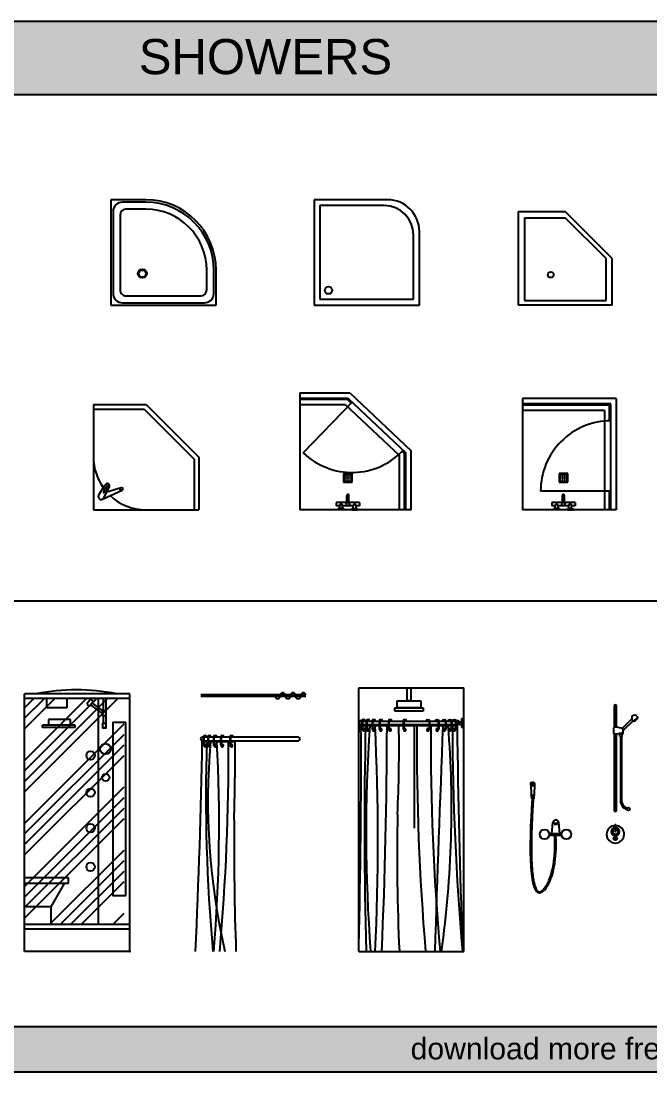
# Model space of a CAD drawing. Header units: millimetres. Extents: x 762 to 17577, y 6915 to 15891.
# Drawn here: x 7420 to 12795, y 6915 to 15891 of the extents above; entities that cross this region are included whole.
import ezdxf

# ---------------------------------------------------------------- set-up
doc = ezdxf.new("R2010")
doc.units = ezdxf.units.MM
doc.layers.add('www.cad-blocks.net', color=7, linetype='Continuous')
doc.styles.get("Standard").update_dxf_attribs({"font": 'arial.ttf'})

# ---------------------------------------------------------------- blocks, each defined once
blk = doc.blocks.new('A$C695D1327')
at = {"linetype": 'ByBlock'}
for p, q in [((0.0046, 0.9303, 0.01), (0.0078, 0.8311, 0.01)), ((0.0366, 0.9303, 0.01), (0.033, 0.8311, 0.01)), ((0.033, 0.8311, 0.01), (0.0078, 0.8311, 0.01)), ((0.0088, 0.8311, 0.01), (0.0096, 0.8048, 0.01)), ((0.0108, 0.8311, 0.01), (0.0116, 0.8049, 0.01)), ((0.0138, 0.8311, 0.01), (0.0146, 0.805, 0.01)), ((0.0178, 0.8311, 0.01), (0.0186, 0.8051, 0.01)), ((0.023, 0.8311, 0.01), (0.0221, 0.8052, 0.01)), ((0.027, 0.8311, 0.01), (0.0261, 0.805, 0.01)), ((0.03, 0.8311, 0.01), (0.0291, 0.8049, 0.01)), ((0.032, 0.8311, 0.01), (0.0311, 0.8048, 0.01)), ((0.0311, 0.8048, 0.01), (0.0096, 0.8048, 0.01)), ((0.185, 0.5042, 0.01), (0.1941, 0.6005, 0.01)), ((0.2445, 0.5937, 0.01), (0.1934, 0.5937, 0.01)), ((0.2058, 0.5937, 0.01), (0.2058, 0.5868, 0.01)), ((0.2058, 0.5868, 0.01), (0.2333, 0.5868, 0.01)), ((0.2333, 0.5868, 0.01), (0.2333, 0.5937, 0.01)), ((0.2529, 0.5042, 0.01), (0.2438, 0.6005, 0.01)), ((0.2693, 0.4898, 0.01), (0.1612, 0.4898, 0.01)), ((0.2681, 0.5048, 0.01), (0.1625, 0.5048, 0.01))]:
    blk.add_line(p, q, dxfattribs=at)
for centre, radius in [((0.0206, 0.9303, 0.01), 0.016), ((0.0206, 0.9303, 0.01), 0.014), ((0.0102, 0.9356, 0.01), 0.00081), ((0.0102, 0.9306, 0.01), 0.00081), ((0.0102, 0.9256, 0.01), 0.00081), ((0.0152, 0.9406, 0.01), 0.00081), ((0.0152, 0.9356, 0.01), 0.00081), ((0.0152, 0.9306, 0.01), 0.00081), ((0.0152, 0.9256, 0.01), 0.00081), ((0.0152, 0.9206, 0.01), 0.00081), ((0.0202, 0.9406, 0.01), 0.00081), ((0.0202, 0.9356, 0.01), 0.00081), ((0.0202, 0.9306, 0.01), 0.00081), ((0.0202, 0.9256, 0.01), 0.00081), ((0.0202, 0.9206, 0.01), 0.00081), ((0.0252, 0.9406, 0.01), 0.00081), ((0.0252, 0.9356, 0.01), 0.00081), ((0.0252, 0.9306, 0.01), 0.00081), ((0.0252, 0.9256, 0.01), 0.00081), ((0.0252, 0.9206, 0.01), 0.00081), ((0.0302, 0.9356, 0.01), 0.00081), ((0.0302, 0.9306, 0.01), 0.00081), ((0.0302, 0.9256, 0.01), 0.00081), ((0.1218, 0.5007, 0.01), 0.0409), ((0.3087, 0.5007, 0.01), 0.0409)]:
    blk.add_circle(centre, radius, dxfattribs=at)
blk.add_arc((0.219, 0.5981, 0.01), 0.025, 5.35957, 174.64043, dxfattribs=at)
for points, knots in [([(0.016, 0.8048, 0.01), (-0.0123, 0.3848, 0.01), (-0.0154, -0.2756, 0.01), (0.234, 0.1886, 0.01), (0.2187, 0.4898, 0.01)], [0.812547, 0.812547, 0.812547, 0.812547, 467.586826, 678.677202, 678.677202, 678.677202, 678.677202]), ([(0.0259, 0.8042, 0.01), (0.0239, 0.7734, 0.01), (0.0219, 0.7425, 0.01), (0.0167, 0.6498, 0.01), (0.0139, 0.5882, 0.01), (0.0104, 0.473, 0.01), (0.0096, 0.4192, 0.01), (0.0102, 0.3178, 0.01), (0.0117, 0.2702, 0.01), (0.0161, 0.2005, 0.01), (0.0183, 0.1754, 0.01), (0.0235, 0.1338, 0.01), (0.0262, 0.1164, 0.01), (0.0317, 0.0885, 0.01), (0.0344, 0.0773, 0.01), (0.0397, 0.059, 0.01), (0.0423, 0.0516, 0.01), (0.0473, 0.0395, 0.01), (0.0497, 0.0347, 0.01), (0.0545, 0.0263, 0.01), (0.057, 0.0227, 0.01), (0.0611, 0.0179, 0.01), (0.0628, 0.0163, 0.01), (0.066, 0.0137, 0.01), (0.0676, 0.0126, 0.01), (0.0707, 0.011, 0.01), (0.0723, 0.0105, 0.01), (0.0754, 0.0098, 0.01), (0.077, 0.0096, 0.01), (0.0804, 0.0097, 0.01), (0.0823, 0.01, 0.01), (0.0863, 0.011, 0.01), (0.0884, 0.0118, 0.01), (0.0931, 0.014, 0.01), (0.0956, 0.0155, 0.01), (0.1008, 0.019, 0.01), (0.1036, 0.0212, 0.01), (0.1119, 0.0285, 0.01), (0.1178, 0.0347, 0.01), (0.1298, 0.05, 0.01), (0.136, 0.059, 0.01), (0.1481, 0.0801, 0.01), (0.1542, 0.0921, 0.01), (0.171, 0.1314, 0.01), (0.1813, 0.1628, 0.01), (0.198, 0.2376, 0.01), (0.2044, 0.281, 0.01), (0.2111, 0.3778, 0.01), (0.2117, 0.4305, 0.01), (0.2087, 0.4893, 0.01)], [0.812547, 0.812547, 0.812547, 0.812547, 35.012242, 35.012242, 103.411631, 103.411631, 167.103903, 167.103903, 230.796175, 230.796175, 270.615642, 270.615642, 303.445673, 303.445673, 329.31316, 329.31316, 350.485228, 350.485228, 368.167447, 368.167447, 385.849665, 385.849665, 397.651282, 397.651282, 409.452898, 409.452898, 421.254515, 421.254515, 433.056131, 433.056131, 444.857748, 444.857748, 456.659365, 456.659365, 468.460981, 468.460981, 480.262598, 480.262598, 503.300686, 503.300686, 526.338774, 526.338774, 549.376863, 549.376863, 593.304687, 593.304687, 637.232511, 637.232511, 678.677202, 678.677202, 678.677202, 678.677202])]:
    blk.add_open_spline(points, degree=3, knots=knots, dxfattribs=at)
blk = doc.blocks.new('A$C48EC412D')
at = {"linetype": 'ByBlock'}
for p, q in [((0.9, 0.9), (0.6, 0.9)), ((0.9, 0), (0.9, 0.9)), ((0.77, 0.82), (0.6, 0.82)), ((0.82, 0.13), (0.82, 0.77)), ((0, 0.3), (0, 0)), ((0.08, 0.3), (0.08, 0.13)), ((0.13, 0.08), (0.77, 0.08)), ((0, 0), (0.9, 0))]:
    blk.add_line(p, q, dxfattribs=at)
for p, q in [((0.8, 0.88), (0.6, 0.88)), ((0.88, 0.1), (0.88, 0.8)), ((0.02, 0.3), (0.02, 0.1)), ((0.1, 0.02), (0.8, 0.02))]:
    blk.add_line(p, q)
for radius in [0.0375, 0.03]:
    blk.add_circle((0.6297, 0.2698), radius, dxfattribs=at)
for centre, radius, start, end in [((0.6, 0.3), 0.6, 90, 180), ((0.6, 0.3), 0.52, 90, 180), ((0.77, 0.77), 0.05, 0, 90), ((0.13, 0.13), 0.05, 180, 270), ((0.77, 0.13), 0.05, 270, 0)]:
    blk.add_arc(centre, radius, start, end, dxfattribs=at)
for centre, radius, start, end in [((0.6, 0.3), 0.58, 90, 180), ((0.8, 0.8), 0.08, 0, 90), ((0.1, 0.1), 0.08, 180, 270), ((0.8, 0.1), 0.08, 270, 0)]:
    blk.add_arc(centre, radius, start, end)
blk = doc.blocks.new('A$C6AC06645')
for p, q in [((0.9, 0.9), (0.27, 0.9)), ((0.9, 0), (0.9, 0.9)), ((0.85, 0.85), (0.3, 0.85)), ((0.85, 0.05), (0.85, 0.85)), ((0, 0.63), (0, 0)), ((0.05, 0.6), (0.05, 0.05)), ((0.05, 0.05), (0.85, 0.05)), ((0, 0), (0.9, 0))]:
    blk.add_line(p, q)
blk.add_circle((0.7728, 0.1237), 0.0314)
for centre, radius in [((0.27, 0.63), 0.27), ((0.3, 0.6), 0.25)]:
    blk.add_arc(centre, radius, 90, 180)
blk = doc.blocks.new('A$C115A5D52')
for p, q in [((0, 0.8), (0, 0.4)), ((0, 0.8), (0.8, 0.8)), ((0.05, 0.76), (0.05, 0.4)), ((0.75, 0.76), (0.05, 0.76)), ((0.75, 0.055), (0.75, 0.76)), ((0.8, 0.8), (0.8, 0)), ((0, 0.4), (0.4, 0)), ((0.05, 0.4), (0.4, 0.055)), ((0.75, 0.055), (0.4, 0.055)), ((0.8, 0), (0.4, 0))]:
    blk.add_line(p, q)
blk.add_circle((0.525, 0.54), 0.025)
blk = doc.blocks.new('A$C57E16F12')
for p, q in [((0, 1), (0, 0.495)), ((0, 1), (0.95, 1)), ((0.045, 1), (0.045, 0.5136)), ((0.055, 1), (0.055, 0.5179)), ((0.1, 1), (0.1, 0.5364)), ((0.4582, 1), (0.4582, 0.988)), ((0.5062, 1), (0.4582, 1)), ((0.5062, 0.988), (0.4582, 0.988)), ((0.4702, 0.988), (0.4702, 0.964)), ((0.4942, 0.988), (0.4942, 0.964)), ((0.5062, 1), (0.5062, 0.988)), ((0.5742, 1), (0.5742, 0.988)), ((0.5742, 1), (0.6222, 1)), ((0.5742, 0.988), (0.6222, 0.988)), ((0.5862, 0.988), (0.5862, 0.964)), ((0.6102, 0.988), (0.6102, 0.964)), ((0.6222, 1), (0.6222, 0.988)), ((0.95, 0), (0.95, 1)), ((0.4402, 0.936), (0.4402, 0.964)), ((0.4402, 0.964), (0.4702, 0.964)), ((0.4402, 0.936), (0.5322, 0.936)), ((0.4942, 0.964), (0.5862, 0.964)), ((0.5322, 0.9385), (0.5322, 0.8764)), ((0.5382, 0.9201), (0.5382, 0.8961)), ((0.5422, 0.9201), (0.5382, 0.9201)), ((0.5386, 0.9201), (0.5386, 0.9361)), ((0.5418, 0.9201), (0.5418, 0.9361)), ((0.5422, 0.9201), (0.5422, 0.8961)), ((0.5482, 0.9385), (0.5482, 0.8764)), ((0.5482, 0.936), (0.6402, 0.936)), ((0.6102, 0.964), (0.6402, 0.964)), ((0.6402, 0.936), (0.6402, 0.964)), ((0.5422, 0.8961), (0.5382, 0.8961)), ((0.5027, 0.7643), (0.5027, 0.6893)), ((0.5777, 0.7643), (0.5027, 0.7643)), ((0.5117, 0.7553), (0.5117, 0.7478)), ((0.5192, 0.7553), (0.5117, 0.7553)), ((0.5117, 0.7478), (0.5192, 0.7478)), ((0.5117, 0.7388), (0.5117, 0.7313)), ((0.5192, 0.7388), (0.5117, 0.7388)), ((0.5117, 0.7313), (0.5192, 0.7313)), ((0.5117, 0.7148), (0.5117, 0.7223)), ((0.5117, 0.7223), (0.5192, 0.7223)), ((0.5192, 0.7478), (0.5192, 0.7553)), ((0.5192, 0.7313), (0.5192, 0.7388)), ((0.5192, 0.7223), (0.5192, 0.7148)), ((0.5282, 0.7553), (0.5282, 0.7478)), ((0.5357, 0.7553), (0.5282, 0.7553)), ((0.5282, 0.7478), (0.5357, 0.7478)), ((0.5282, 0.7388), (0.5282, 0.7313)), ((0.5357, 0.7388), (0.5282, 0.7388)), ((0.5282, 0.7313), (0.5357, 0.7313)), ((0.5282, 0.7148), (0.5282, 0.7223)), ((0.5282, 0.7223), (0.5357, 0.7223)), ((0.5357, 0.7478), (0.5357, 0.7553)), ((0.5357, 0.7313), (0.5357, 0.7388)), ((0.5357, 0.7223), (0.5357, 0.7148)), ((0.5447, 0.7553), (0.5447, 0.7478)), ((0.5522, 0.7553), (0.5447, 0.7553)), ((0.5447, 0.7478), (0.5522, 0.7478)), ((0.5447, 0.7388), (0.5447, 0.7313)), ((0.5522, 0.7388), (0.5447, 0.7388)), ((0.5447, 0.7313), (0.5522, 0.7313)), ((0.5447, 0.7148), (0.5447, 0.7223)), ((0.5447, 0.7223), (0.5522, 0.7223)), ((0.5522, 0.7478), (0.5522, 0.7553)), ((0.5522, 0.7313), (0.5522, 0.7388)), ((0.5522, 0.7223), (0.5522, 0.7148)), ((0.5612, 0.7553), (0.5612, 0.7478)), ((0.5687, 0.7553), (0.5612, 0.7553)), ((0.5612, 0.7478), (0.5687, 0.7478)), ((0.5612, 0.7388), (0.5612, 0.7313)), ((0.5687, 0.7388), (0.5612, 0.7388)), ((0.5612, 0.7313), (0.5687, 0.7313)), ((0.5612, 0.7148), (0.5612, 0.7223)), ((0.5612, 0.7223), (0.5687, 0.7223)), ((0.5687, 0.7478), (0.5687, 0.7553)), ((0.5687, 0.7313), (0.5687, 0.7388)), ((0.5687, 0.7223), (0.5687, 0.7148)), ((0.5777, 0.6893), (0.5777, 0.7643)), ((0.5027, 0.6893), (0.5777, 0.6893)), ((0.5192, 0.7148), (0.5117, 0.7148)), ((0.5117, 0.6983), (0.5117, 0.7058)), ((0.5117, 0.7058), (0.5192, 0.7058)), ((0.5192, 0.6983), (0.5117, 0.6983)), ((0.5192, 0.7058), (0.5192, 0.6983)), ((0.5357, 0.7148), (0.5282, 0.7148)), ((0.5282, 0.6983), (0.5282, 0.7058)), ((0.5282, 0.7058), (0.5357, 0.7058)), ((0.5357, 0.6983), (0.5282, 0.6983)), ((0.5357, 0.7058), (0.5357, 0.6983)), ((0.5522, 0.7148), (0.5447, 0.7148)), ((0.5447, 0.6983), (0.5447, 0.7058)), ((0.5447, 0.7058), (0.5522, 0.7058)), ((0.5522, 0.6983), (0.5447, 0.6983)), ((0.5522, 0.7058), (0.5522, 0.6983)), ((0.5687, 0.7148), (0.5612, 0.7148)), ((0.5612, 0.6983), (0.5612, 0.7058)), ((0.5612, 0.7058), (0.5687, 0.7058)), ((0.5687, 0.6983), (0.5612, 0.6983)), ((0.5687, 0.7058), (0.5687, 0.6983)), ((0.5225, 0), (0, 0.495)), ((0.5411, 0.045), (0.045, 0.5136)), ((0.0757, 0.4984), (0.055, 0.5179)), ((0.5639, 0.1), (0.1, 0.5364)), ((0.9228, 0.5118), (0.504, 0.0811)), ((0.95, 0.1), (0.5639, 0.1)), ((0.5452, 0.055), (0.5109, 0.0883)), ((0.95, 0.045), (0.5411, 0.045)), ((0.95, 0.055), (0.5452, 0.055)), ((0.95, 0), (0.5225, 0))]:
    blk.add_line(p, q)
blk.add_arc((0.5059, 0.0808), 0.5996, 45.9587, 136.80818)
for centre, major_axis, start_param, end_param in [((0.4822, 0.964), (-0.00849, 0.00849), 0.785398, 3.926991), ((0.5402, 0.95), (0.0099, 0.0099), 5.497787, 11.780972), ((0.5982, 0.964), (-0.00849, 0.00849), 0.785398, 3.926991), ((0.5402, 0.8764), (0.00566, 0.00566), 2.356194, 5.497787)]:
    blk.add_ellipse(centre, major_axis=major_axis, ratio=1, start_param=start_param, end_param=end_param)
blk = doc.blocks.new('A$C5FDC330C')
for p, q in [((0, 0), (0, 0.95)), ((0, 0.95), (0.8, 0.95)), ((0.045, 0.95), (0.045, 0.045)), ((0.055, 0.95), (0.055, 0.7896)), ((0.1, 0.1), (0.1, 0.95)), ((0.35, 0.886), (0.35, 0.914)), ((0.35, 0.914), (0.38, 0.914)), ((0.368, 0.95), (0.368, 0.938)), ((0.416, 0.95), (0.368, 0.95)), ((0.416, 0.938), (0.368, 0.938)), ((0.38, 0.938), (0.38, 0.914)), ((0.404, 0.938), (0.404, 0.914)), ((0.404, 0.914), (0.496, 0.914)), ((0.416, 0.95), (0.416, 0.938)), ((0.484, 0.95), (0.484, 0.938)), ((0.484, 0.95), (0.532, 0.95)), ((0.484, 0.938), (0.532, 0.938)), ((0.496, 0.938), (0.496, 0.914)), ((0.52, 0.938), (0.52, 0.914)), ((0.52, 0.914), (0.55, 0.914)), ((0.532, 0.95), (0.532, 0.938)), ((0.55, 0.886), (0.55, 0.914)), ((0.8, 0), (0.8, 0.95)), ((0.35, 0.886), (0.442, 0.886)), ((0.442, 0.8885), (0.442, 0.8264)), ((0.448, 0.8701), (0.448, 0.8461)), ((0.452, 0.8701), (0.448, 0.8701)), ((0.452, 0.8461), (0.448, 0.8461)), ((0.4484, 0.8701), (0.4484, 0.8861)), ((0.4516, 0.8701), (0.4516, 0.8861)), ((0.452, 0.8701), (0.452, 0.8461)), ((0.458, 0.8885), (0.458, 0.8264)), ((0.458, 0.886), (0.55, 0.886)), ((0.045, 0.7896), (0.645, 0.7896)), ((0.4125, 0.7143), (0.4125, 0.6393)), ((0.4875, 0.7143), (0.4125, 0.7143)), ((0.4125, 0.6393), (0.4875, 0.6393)), ((0.4215, 0.7053), (0.4215, 0.6978)), ((0.429, 0.7053), (0.4215, 0.7053)), ((0.4215, 0.6978), (0.429, 0.6978)), ((0.4215, 0.6888), (0.4215, 0.6813)), ((0.429, 0.6888), (0.4215, 0.6888)), ((0.4215, 0.6813), (0.429, 0.6813)), ((0.4215, 0.6648), (0.4215, 0.6723)), ((0.4215, 0.6723), (0.429, 0.6723)), ((0.429, 0.6648), (0.4215, 0.6648)), ((0.4215, 0.6483), (0.4215, 0.6558)), ((0.4215, 0.6558), (0.429, 0.6558)), ((0.429, 0.6483), (0.4215, 0.6483)), ((0.429, 0.6978), (0.429, 0.7053)), ((0.429, 0.6813), (0.429, 0.6888)), ((0.429, 0.6723), (0.429, 0.6648)), ((0.429, 0.6558), (0.429, 0.6483)), ((0.438, 0.7053), (0.438, 0.6978)), ((0.4455, 0.7053), (0.438, 0.7053)), ((0.438, 0.6978), (0.4455, 0.6978)), ((0.438, 0.6888), (0.438, 0.6813)), ((0.4455, 0.6888), (0.438, 0.6888)), ((0.438, 0.6813), (0.4455, 0.6813)), ((0.438, 0.6648), (0.438, 0.6723)), ((0.438, 0.6723), (0.4455, 0.6723)), ((0.4455, 0.6648), (0.438, 0.6648)), ((0.438, 0.6483), (0.438, 0.6558)), ((0.438, 0.6558), (0.4455, 0.6558)), ((0.4455, 0.6483), (0.438, 0.6483)), ((0.4455, 0.6978), (0.4455, 0.7053)), ((0.4455, 0.6813), (0.4455, 0.6888)), ((0.4455, 0.6723), (0.4455, 0.6648)), ((0.4455, 0.6558), (0.4455, 0.6483)), ((0.4545, 0.7053), (0.4545, 0.6978)), ((0.462, 0.7053), (0.4545, 0.7053)), ((0.4545, 0.6978), (0.462, 0.6978)), ((0.4545, 0.6888), (0.4545, 0.6813)), ((0.462, 0.6888), (0.4545, 0.6888)), ((0.4545, 0.6813), (0.462, 0.6813)), ((0.4545, 0.6648), (0.4545, 0.6723)), ((0.4545, 0.6723), (0.462, 0.6723)), ((0.462, 0.6648), (0.4545, 0.6648)), ((0.4545, 0.6483), (0.4545, 0.6558)), ((0.4545, 0.6558), (0.462, 0.6558)), ((0.462, 0.6483), (0.4545, 0.6483)), ((0.462, 0.6978), (0.462, 0.7053)), ((0.462, 0.6813), (0.462, 0.6888)), ((0.462, 0.6723), (0.462, 0.6648)), ((0.462, 0.6558), (0.462, 0.6483)), ((0.471, 0.7053), (0.471, 0.6978)), ((0.4785, 0.7053), (0.471, 0.7053)), ((0.471, 0.6978), (0.4785, 0.6978)), ((0.471, 0.6888), (0.471, 0.6813)), ((0.4785, 0.6888), (0.471, 0.6888)), ((0.471, 0.6813), (0.4785, 0.6813)), ((0.471, 0.6648), (0.471, 0.6723)), ((0.471, 0.6723), (0.4785, 0.6723)), ((0.4785, 0.6648), (0.471, 0.6648)), ((0.471, 0.6483), (0.471, 0.6558)), ((0.471, 0.6558), (0.4785, 0.6558)), ((0.4785, 0.6483), (0.471, 0.6483)), ((0.4785, 0.6978), (0.4785, 0.7053)), ((0.4785, 0.6813), (0.4785, 0.6888)), ((0.4785, 0.6723), (0.4785, 0.6648)), ((0.4785, 0.6558), (0.4785, 0.6483)), ((0.4875, 0.6393), (0.4875, 0.7143)), ((0.055, 0.1897), (0.055, 0.055)), ((0.1, 0.1), (0.8, 0.1)), ((0.045, 0.045), (0.8, 0.045)), ((0.055, 0.055), (0.8, 0.055)), ((0, 0), (0.8, 0))]:
    blk.add_line(p, q)
blk.add_arc((0.045, 0.7896), 0.6, 270, 0)
for centre, major_axis, start_param, end_param in [((0.392, 0.914), (0.00849, 0.00849), 2.356194, 5.497787), ((0.45, 0.9), (0.0099, 0.0099), 5.497787, 11.780972), ((0.508, 0.914), (0.00849, 0.00849), 2.356194, 5.497787), ((0.45, 0.8264), (-0.00566, 0.00566), 0.785398, 3.926991)]:
    blk.add_ellipse(centre, major_axis=major_axis, ratio=1, start_param=start_param, end_param=end_param)
blk = doc.blocks.new('A$C11551F3F')
for p, q in [((0, 0.9), (0, 0)), ((0, 0.9), (0.45, 0.9)), ((0.45, 0.9), (0.9, 0.45)), ((0, 0.86), (0.4334, 0.86)), ((0.4334, 0.86), (0.86, 0.4334)), ((0.9, 0.45), (0.9, 0)), ((0.86, 0.4334), (0.86, 0)), ((0.046, 0.1289), (0.1008, 0.2154)), ((0.0891, 0.1043), (0.1356, 0.1956)), ((0.1149, 0.155), (0.2363, 0.192)), ((0.0766, 0.0913), (0.2448, 0.1697)), ((0, 0), (0.9, 0))]:
    blk.add_line(p, q)
blk.add_circle((0.2398, 0.1805), 0.012)
for centre, radius, start, end in [((0.45, 0.45), 0.45, 180, 215.52931), ((0.2725, 0.0852), 0.1989, 151.53163, 155.67978), ((0.2725, 0.0852), 0.1989, 147.38349, 151.53163), ((0.1177, 0.2047), 0.02, 333.05115, 147.63179), ((0.1912, 0.1372), 0.1024, 141.60026, 147.38349), ((-0.0664, 0.2689), 0.1989, 331.53163, 335.67978), ((0.144, 0.1746), 0.0421, 128.61737, 141.60026), ((0.0215, 0.2292), 0.1024, 335.67978, 341.46301), ((0.1188, 0.2061), 0.00176, 61.53163, 128.61737), ((0.0787, 0.21), 0.0421, 341.46301, 354.4459), ((0.1188, 0.2061), 0.00176, 354.4459, 61.53163), ((0.0661, 0.114), 0.025, 143.46248, 337.22046), ((0.1274, 0.1441), 0.0421, 161.46301, 174.4459), ((0.0873, 0.148), 0.00176, 174.4459, 241.53163), ((0.0873, 0.148), 0.00176, 241.53163, 308.61737), ((0.1845, 0.1249), 0.1024, 155.67978, 161.46301), ((0.0621, 0.1795), 0.0421, 308.61737, 321.60026), ((0.0149, 0.2169), 0.1024, 321.60026, 327.38349), ((-0.0664, 0.2689), 0.1989, 327.38349, 331.53163), ((0.45, 0.45), 0.45, 226.82591, 270)]:
    blk.add_arc(centre, radius, start, end)
blk = doc.blocks.new('A$C7BAB0101')
h = blk.add_hatch()
h.set_pattern_fill('ANSI34', color=256, scale=0.02, style=0)
h.set_pattern_definition([(45, (61.192, -15.3484), (-0.2694077, 0.2694077), []), (45, (61.2818, -15.3484), (-0.2694077, 0.2694077), []), (45, (61.3716, -15.3484), (-0.2694077, 0.2694077), []), (45, (61.4614, -15.3484), (-0.2694077, 0.2694077), [])])
h.paths.add_polyline_path([(0, 0.2292), (0.85, 0.2292), (0.85, 2.1601), (0, 2.1601)])
for p, q in [((0, 0), (0, 2.2)), ((0.9, 2.2), (0, 2.2)), ((0.9, 2.1601), (0, 2.1601)), ((0.1909, 2.0791), (0.1909, 2.1601)), ((0.3625, 2.1601), (0.3625, 2.0791)), ((0.5645, 2.1546), (0.5317, 2.111)), ((0.5645, 2.1546), (0.5873, 2.1351)), ((0.6321, 0.2292), (0.6321, 2.1601)), ((0.6709, 2.1601), (0.6709, 2.0543)), ((0.6943, 2.1601), (0.6943, 2.0543)), ((0.9, 0), (0.9, 2.2)), ((0.3625, 2.0791), (0.1909, 2.0791)), ((0.5317, 2.111), (0.5545, 2.0914)), ((0.5873, 2.1351), (0.5545, 2.0914)), ((0.6666, 2.0304), (0.5656, 2.1062)), ((0.6681, 2.0543), (0.5776, 2.1222)), ((0.2035, 1.9789), (0.2035, 1.9314)), ((0.3922, 1.9789), (0.2035, 1.9789)), ((0.3922, 1.9314), (0.3922, 1.9789)), ((0.6709, 2.0156), (0.6709, 1.9466)), ((0.6943, 2.0156), (0.6943, 1.9466)), ((0.1532, 1.9114), (0.1532, 1.9314)), ((0.4334, 1.9314), (0.1532, 1.9314)), ((0.4334, 1.9114), (0.1532, 1.9114)), ((0.4334, 1.9114), (0.4334, 1.9314)), ((0.6943, 1.908), (0.6709, 1.908)), ((0.3765, 0.6292), (0, 0.6292)), ((0.3765, 0.5792), (0.3765, 0.6292)), ((0.3765, 0.5792), (0, 0.5792)), ((0.2265, 0.3792), (0.3415, 0.5792)), ((0.2265, 0.3792), (0, 0.3792)), ((0.2265, 0.2292), (0.2265, 0.3792)), ((0.9, 0.2292), (0, 0.2292)), ((0.9, 0.1892), (0, 0.1892)), ((0.9, 0), (0, 0))]:
    blk.add_line(p, q)
for points in [[(0.6985, 2.0543), (0.6666, 2.0543), (0.6666, 2.0156), (0.6985, 2.0156)], [(0.6985, 1.9466), (0.6666, 1.9466), (0.6666, 1.908), (0.6985, 1.908)], [(0.8649, 1.9534), (0.754, 1.9534), (0.754, 0.4772), (0.8649, 0.4772)]]:
    blk.add_lwpolyline(points, close=True)
for centre, radius in [((0.5639, 1.673), 0.0359), ((0.6915, 1.7288), 0.0453), ((0.6934, 1.4847), 0.0315), ((0.5639, 1.3559), 0.0359), ((0.5639, 1.0522), 0.0359), ((0.5639, 0.7216), 0.0359)]:
    blk.add_circle(centre, radius)
blk.add_arc((0.4431, 0.437), 1.7963, 78.95632, 101.04368)
at = {"linetype": 'ByBlock'}
blk.add_point((0.9, 0), dxfattribs=at)
blk.add_point((0.9, 0), dxfattribs=at)
blk.add_point((0.9, 0), dxfattribs=at)
blk.add_point((0.9, 0), dxfattribs=at)
blk.add_point((0.9, 0), dxfattribs=at)
blk.add_point((0.9, 0), dxfattribs=at)
blk = doc.blocks.new('A$C5C17145F')
for p, q in [((0.0668, 1.8292), (0.0593, 1.8292)), ((0.0593, 1.7992), (0.0668, 1.7992)), ((0.0668, 1.8292), (0.0668, 1.7692)), ((0.0718, 1.8292), (0.0718, 1.7692)), ((0.1044, 1.8292), (0.0718, 1.8292)), ((0.0718, 1.7992), (0.1044, 1.7992)), ((0.0918, 1.7892), (0.0918, 1.7992)), ((0.0918, 1.7892), (0.0918, 1.7992)), ((0.0968, 1.7892), (0.0968, 1.7992)), ((0.0968, 1.7892), (0.0968, 1.7992)), ((0.1044, 1.8292), (0.1044, 1.7692)), ((0.1094, 1.8292), (0.1094, 1.7692)), ((0.1535, 1.8292), (0.1094, 1.8292)), ((0.1094, 1.7992), (0.1535, 1.7992)), ((0.1294, 1.7892), (0.1294, 1.7992)), ((0.1294, 1.7892), (0.1294, 1.7992)), ((0.1344, 1.7892), (0.1344, 1.7992)), ((0.1344, 1.7892), (0.1344, 1.7992)), ((0.1535, 1.8292), (0.1535, 1.7692)), ((0.214, 1.8292), (0.1585, 1.8292)), ((0.1585, 1.8292), (0.1585, 1.7692)), ((0.1585, 1.7992), (0.214, 1.7992)), ((0.1785, 1.7892), (0.1785, 1.7992)), ((0.1785, 1.7892), (0.1785, 1.7992)), ((0.1835, 1.7892), (0.1835, 1.7992)), ((0.1835, 1.7892), (0.1835, 1.7992)), ((0.214, 1.8292), (0.214, 1.7692)), ((0.219, 1.8292), (0.219, 1.7692)), ((0.2933, 1.8292), (0.219, 1.8292)), ((0.219, 1.7992), (0.2933, 1.7992)), ((0.239, 1.7892), (0.239, 1.7992)), ((0.239, 1.7892), (0.239, 1.7992)), ((0.244, 1.7892), (0.244, 1.7992)), ((0.244, 1.7892), (0.244, 1.7992)), ((0.2933, 1.8292), (0.2933, 1.7692)), ((0.2983, 1.8292), (0.2983, 1.7692)), ((0.8793, 1.8292), (0.2983, 1.8292)), ((0.2983, 1.7992), (0.8793, 1.7992)), ((0.3183, 1.7892), (0.3183, 1.7992)), ((0.3183, 1.7892), (0.3183, 1.7992)), ((0.3233, 1.7892), (0.3233, 1.7992)), ((0.3233, 1.7892), (0.3233, 1.7992)), ((0.3382, 1.7892), (0.0586, 1.7892))]:
    blk.add_line(p, q)
for points in [[(0.0968, 1.8292, 1), (0.0668, 1.8292), (0.0668, 1.7692, 0.510597), (0.0865, 1.7549, 0.414214)], [(0.0918, 1.8292, 1), (0.0718, 1.8292), (0.0718, 1.7692, 0.533567), (0.0856, 1.7599)], [(0.1344, 1.8292, 1), (0.1044, 1.8292), (0.1044, 1.7692, 0.510597), (0.1241, 1.7549, 0.414214)], [(0.1294, 1.8292, 1), (0.1094, 1.8292), (0.1094, 1.7692, 0.533567), (0.1232, 1.7599)], [(0.1835, 1.8292, 1), (0.1535, 1.8292), (0.1535, 1.7692, 0.510597), (0.1732, 1.7549, 0.414214)], [(0.1785, 1.8292, 1), (0.1585, 1.8292), (0.1585, 1.7692, 0.533567), (0.1723, 1.7599)], [(0.244, 1.8292, 1), (0.214, 1.8292), (0.214, 1.7692, 0.510597), (0.2337, 1.7549, 0.414214)], [(0.239, 1.8292, 1), (0.219, 1.8292), (0.219, 1.7692, 0.533567), (0.2328, 1.7599)], [(0.3233, 1.8292, 1), (0.2933, 1.8292), (0.2933, 1.7692, 0.510597), (0.313, 1.7549, 0.414214)], [(0.3183, 1.8292, 1), (0.2983, 1.8292), (0.2983, 1.7692, 0.533567), (0.3121, 1.7599)]]:
    blk.add_lwpolyline(points, format="xyb")
for centre, radius, start, end in [((-53.5027, 2.6231), 53.5669, 357.19313, 359.11871), ((0.0593, 1.8142), 0.015, 90, 180), ((0.0593, 1.8142), 0.015, 180, 270), ((0.0818, 1.8292), 0.015, 0, 180), ((0.0818, 1.8292), 0.01, 0, 180), ((0.1194, 1.8292), 0.015, 0, 180), ((0.1194, 1.8292), 0.01, 0, 180), ((0.1685, 1.8292), 0.015, 0, 180), ((0.1685, 1.8292), 0.01, 0, 180), ((0.229, 1.8292), 0.015, 0, 180), ((0.229, 1.8292), 0.01, 0, 180), ((0.3083, 1.8292), 0.015, 0, 180), ((0.3083, 1.8292), 0.01, 0, 180), ((-18.6707, 1.6824), 19.0097, 358.30409, 0.35201), ((0.8793, 1.8142), 0.015, 0, 90), ((0.8793, 1.8142), 0.015, 270, 0), ((0.0818, 1.7692), 0.015, 180, 288.19487), ((0.0818, 1.7692), 0.01, 180, 292.33164), ((0.0818, 1.7567), 0.01, 172.81924, 141.31781), ((0.0818, 1.7567), 0.01, 172.81924, 141.31781), ((0.0818, 1.7567), 0.005, 200.48732, 139.4584), ((0.0818, 1.7567), 0.005, 200.48731, 139.4584), ((14.4286, 1.3173), 14.3397, 178.11428, 185.27095), ((0.1194, 1.7692), 0.015, 180, 288.19487), ((5.9059, 1.2866), 5.7994, 175.02885, 192.81817), ((0.1194, 1.7692), 0.01, 180, 292.33164), ((0.1194, 1.7567), 0.01, 172.81924, 141.31781), ((0.1194, 1.7567), 0.01, 172.81924, 141.31781), ((0.1194, 1.7567), 0.005, 200.48732, 139.4584), ((0.1194, 1.7567), 0.005, 200.48731, 139.4584), ((0.1685, 1.7692), 0.015, 180, 288.19487), ((-12.5168, 1.0823), 12.7192, 355.11884, 3.18608), ((0.1685, 1.7692), 0.01, 180, 292.33164), ((0.1685, 1.7567), 0.01, 172.81924, 141.31781), ((0.1685, 1.7567), 0.01, 172.81924, 141.31781), ((0.1685, 1.7567), 0.005, 200.48732, 139.4584), ((0.1685, 1.7567), 0.005, 200.48731, 139.4584), ((-18.7413, 1.6835), 19.0238, 354.9229, 0.3182), ((0.229, 1.7692), 0.015, 180, 288.19487), ((0.229, 1.7692), 0.01, 180, 292.33164), ((0.229, 1.7567), 0.01, 172.81924, 141.31781), ((0.229, 1.7567), 0.01, 172.81924, 141.31781), ((0.229, 1.7567), 0.005, 200.48732, 139.4584), ((0.229, 1.7567), 0.005, 200.48731, 139.4584), ((0.3083, 1.7692), 0.015, 180, 288.19487), ((0.3083, 1.7692), 0.01, 180, 292.33164), ((0.3083, 1.7567), 0.01, 172.81924, 141.31781), ((0.3083, 1.7567), 0.01, 172.81924, 141.31781), ((0.3083, 1.7567), 0.005, 200.48732, 139.4584), ((0.3083, 1.7567), 0.005, 200.48731, 139.4584), ((25.6224, 0.9161), 25.2926, 179.53849, 182.07567)]:
    blk.add_arc(centre, radius, start, end)
blk = doc.blocks.new('A$C3DCD67C0')
for p, q in [((0.0004, 0), (0.0004, 2.2505)), ((0.0004, 2.2505), (0.9, 2.2505)), ((0.415, 2.1405), (0.415, 2.2505)), ((0.415, 2.2505), (0.445, 2.2505)), ((0.445, 2.2505), (0.445, 2.1405)), ((0.9, 0), (0.9, 2.2505)), ((0.31, 2.0505), (0.31, 2.0805)), ((0.31, 2.0805), (0.55, 2.0805)), ((0.33, 2.0805), (0.33, 2.1405)), ((0.33, 2.1405), (0.53, 2.1405)), ((0.53, 2.0805), (0.33, 2.0805)), ((0.445, 2.1405), (0.415, 2.1405)), ((0.53, 2.1405), (0.53, 2.0805)), ((0.55, 2.0805), (0.55, 2.0505)), ((0.55, 2.0505), (0.31, 2.0505)), ((0.9, 1.9855), (0.88, 1.9855)), ((0.88, 1.9855), (0.88, 1.9155)), ((0.9, 1.9155), (0.9, 1.9855)), ((0.8407, 1.9255), (0.0193, 1.9255)), ((0.0284, 1.9705), (0.02, 1.9705)), ((0.02, 1.9655), (0.601, 1.9655)), ((0.601, 1.9355), (0.02, 1.9355)), ((0.02, 1.9305), (0.0275, 1.9305)), ((0.0525, 1.9255), (0.0525, 1.9355)), ((0.0575, 1.9255), (0.0575, 1.9355)), ((0.0901, 1.9255), (0.0901, 1.9355)), ((0.0951, 1.9255), (0.0951, 1.9355)), ((0.1392, 1.9255), (0.1392, 1.9355)), ((0.1442, 1.9255), (0.1442, 1.9355)), ((0.1997, 1.9255), (0.1997, 1.9355)), ((0.2047, 1.9255), (0.2047, 1.9355)), ((0.279, 1.9255), (0.279, 1.9355)), ((0.284, 1.9255), (0.284, 1.9355)), ((0.4047, 1.9255), (0.4047, 1.9355)), ((0.4097, 1.9255), (0.4097, 1.9355)), ((0.475, 1.9255), (0.475, 1.051)), ((0.576, 1.9255), (0.576, 1.9355)), ((0.581, 1.9255), (0.581, 1.9355)), ((0.606, 1.9655), (0.6803, 1.9655)), ((0.6803, 1.9355), (0.606, 1.9355)), ((0.6553, 1.9255), (0.6553, 1.9355)), ((0.6603, 1.9255), (0.6603, 1.9355)), ((0.6853, 1.9655), (0.7408, 1.9655)), ((0.7408, 1.9355), (0.6853, 1.9355)), ((0.7158, 1.9255), (0.7158, 1.9355)), ((0.7208, 1.9255), (0.7208, 1.9355)), ((0.7458, 1.9655), (0.7899, 1.9655)), ((0.7899, 1.9355), (0.7458, 1.9355)), ((0.7649, 1.9255), (0.7649, 1.9355)), ((0.7699, 1.9255), (0.7699, 1.9355)), ((0.7949, 1.9655), (0.8275, 1.9655)), ((0.8275, 1.9355), (0.7949, 1.9355)), ((0.8025, 1.9255), (0.8025, 1.9355)), ((0.8075, 1.9255), (0.8075, 1.9355)), ((0.8316, 1.9705), (0.84, 1.9705)), ((0.8325, 1.9655), (0.84, 1.9655)), ((0.84, 1.9355), (0.8325, 1.9355)), ((0.84, 1.9305), (0.8325, 1.9305)), ((0.8573, 1.9605), (0.88, 1.9605)), ((0.8573, 1.9605), (0.88, 1.9605)), ((0.8573, 1.9405), (0.88, 1.9405)), ((0.88, 1.9155), (0.9, 1.9155)), ((0.0004, 0), (0.9, 0))]:
    blk.add_line(p, q)
for points in [[(0.0575, 1.9655, 1), (0.0275, 1.9655), (0.0275, 1.9055, 0.510597), (0.0472, 1.8913, 0.414214)], [(0.0525, 1.9655, 1), (0.0325, 1.9655), (0.0325, 1.9055, 0.533567), (0.0463, 1.8963)], [(0.0951, 1.9655, 1), (0.0651, 1.9655), (0.0651, 1.9055, 0.510597), (0.0848, 1.8913, 0.414214)], [(0.0901, 1.9655, 1), (0.0701, 1.9655), (0.0701, 1.9055, 0.533567), (0.0839, 1.8963)], [(0.1442, 1.9655, 1), (0.1142, 1.9655), (0.1142, 1.9055, 0.510597), (0.1339, 1.8913, 0.414214)], [(0.1392, 1.9655, 1), (0.1192, 1.9655), (0.1192, 1.9055, 0.533567), (0.133, 1.8963)], [(0.2047, 1.9655, 1), (0.1747, 1.9655), (0.1747, 1.9055, 0.510597), (0.1944, 1.8913, 0.414214)], [(0.1997, 1.9655, 1), (0.1797, 1.9655), (0.1797, 1.9055, 0.533567), (0.1935, 1.8963)], [(0.284, 1.9655, 1), (0.254, 1.9655), (0.254, 1.9055, 0.510597), (0.2737, 1.8913, 0.414214)], [(0.279, 1.9655, 1), (0.259, 1.9655), (0.259, 1.9055, 0.533567), (0.2728, 1.8963)], [(0.4097, 1.9655, 1), (0.3797, 1.9655), (0.3797, 1.9055, 0.510597), (0.3994, 1.8913, 0.414214)], [(0.4047, 1.9655, 1), (0.3847, 1.9655), (0.3847, 1.9055, 0.533567), (0.3985, 1.8963)], [(0.576, 1.9655, -1), (0.606, 1.9655), (0.606, 1.9055, -0.510597), (0.5863, 1.8913, -0.414214)], [(0.581, 1.9655, -1), (0.601, 1.9655), (0.601, 1.9055, -0.533567), (0.5872, 1.8963)], [(0.6553, 1.9655, -1), (0.6853, 1.9655), (0.6853, 1.9055, -0.510597), (0.6656, 1.8913, -0.414214)], [(0.6603, 1.9655, -1), (0.6803, 1.9655), (0.6803, 1.9055, -0.533567), (0.6665, 1.8963)], [(0.7158, 1.9655, -1), (0.7458, 1.9655), (0.7458, 1.9055, -0.510597), (0.7261, 1.8913, -0.414214)], [(0.7208, 1.9655, -1), (0.7408, 1.9655), (0.7408, 1.9055, -0.533567), (0.727, 1.8963)], [(0.7649, 1.9655, -1), (0.7949, 1.9655), (0.7949, 1.9055, -0.510597), (0.7752, 1.8913, -0.414214)], [(0.7699, 1.9655, -1), (0.7899, 1.9655), (0.7899, 1.9055, -0.533567), (0.7761, 1.8963)], [(0.8025, 1.9655, -1), (0.8325, 1.9655), (0.8325, 1.9055, -0.510597), (0.8128, 1.8913, -0.414214)], [(0.8075, 1.9655, -1), (0.8275, 1.9655), (0.8275, 1.9055, -0.533567), (0.8137, 1.8963)]]:
    blk.add_lwpolyline(points, format="xyb")
for centre, radius, start, end in [((0.02, 1.9505), 0.02, 90, 180), ((0.02, 1.9505), 0.02, 180, 270), ((-56.8478, 1.5619), 56.8682, 358.47707, 0.36635), ((0.02, 1.9505), 0.015, 90, 180), ((0.02, 1.9505), 0.015, 180, 270), ((0.0425, 1.893), 0.01, 172.81924, 141.31781), ((0.0425, 1.893), 0.005, 200.48731, 139.4584), ((34.8486, 1.0648), 34.8, 178.58268, 181.75334), ((13.5505, 1.0177), 13.4871, 176.14049, 184.32752), ((0.0801, 1.893), 0.01, 172.81924, 141.31781), ((0.0801, 1.893), 0.005, 200.48731, 139.4584), ((0.1292, 1.893), 0.01, 172.81924, 141.31781), ((0.1292, 1.893), 0.005, 200.48731, 139.4584), ((-19.5414, 0.9502), 19.7058, 357.23623, 2.83702), ((0.1897, 1.893), 0.01, 172.81924, 141.31781), ((0.1897, 1.893), 0.005, 200.48731, 139.4584), ((-46.2241, 2.0398), 46.4667, 357.48396, 359.85904), ((0.269, 1.893), 0.01, 172.81924, 141.31781), ((0.269, 1.893), 0.005, 200.48731, 139.4584), ((-12.515, 1.7502), 12.8602, 357.41554, 0.78102), ((0.3947, 1.893), 0.01, 172.81924, 141.31781), ((0.3947, 1.893), 0.005, 200.48731, 139.4584), ((21.2513, 1.7582), 20.7544, 179.53802, 184.85954), ((0.591, 1.893), 0.01, 38.68219, 7.18076), ((0.591, 1.893), 0.005, 40.5416, 339.51269), ((20.2896, 1.7626), 19.6728, 179.52547, 185.14032), ((194.7116, -5.9814), 194.153, 177.66596, 178.23456), ((0.6703, 1.893), 0.01, 38.68219, 7.18076), ((0.6703, 1.893), 0.005, 40.5416, 339.51269), ((-8.0971, 1.2295), 8.8903, 352.05058, 4.49011), ((0.7308, 1.893), 0.01, 38.68219, 7.18076), ((0.7308, 1.893), 0.005, 40.5416, 339.51269), ((0.7799, 1.893), 0.01, 38.68219, 7.18076), ((0.7799, 1.893), 0.005, 40.5416, 339.51269), ((24.2749, 2.0015), 23.4744, 180.18557, 184.89128), ((0.8175, 1.893), 0.01, 38.68219, 7.18076), ((0.8175, 1.893), 0.005, 40.5416, 339.51269), ((0.84, 1.9505), 0.02, 0, 90), ((0.84, 1.9505), 0.015, 0, 90), ((0.84, 1.9505), 0.02, 270, 0), ((0.84, 1.9505), 0.015, 270, 0), ((76.0783, 2.8492), 75.2432, 180.703394, 182.131634), ((17.3799, 0.8076), 17.0516, 178.7812, 182.71477)]:
    blk.add_arc(centre, radius, start, end)
blk = doc.blocks.new('A$C0CEB2A78')
for p, q in [((0.0655, 1.175), (0.0655, 0.9894)), ((0.0845, 0.9894), (0.0845, 1.175)), ((0.0655, 1.1295), (0.0845, 1.1295)), ((0.2575, 1.0851), (0.2678, 1.0748)), ((0.0847, 0.9894), (0.0649, 0.9894)), ((0.1247, 0.9819), (0.0847, 0.9894)), ((0.2156, 1.0614), (0.1326, 0.9784)), ((0.2272, 1.0447), (0.1424, 0.9599)), ((0.2222, 1.0498), (0.2325, 1.0395)), ((0.2311, 1.0409), (0.2664, 1.0762)), ((0.2325, 1.0395), (0.2678, 1.0748)), ((0.2346, 1.0416), (0.2381, 1.0381)), ((0.2381, 1.0381), (0.2692, 1.0692)), ((0.2657, 1.0727), (0.2692, 1.0692)), ((0.0599, 0.9844), (0.0599, 0.9353)), ((0.0847, 0.9303), (0.0649, 0.9303)), ((0.0655, 0.9303), (0.0655, 0.275)), ((0.0845, 0.275), (0.0845, 0.9303)), ((0.1247, 0.9379), (0.0847, 0.9303)), ((0.1143, 0.9337), (0.1118, 0.9355)), ((0.1139, 0.9128), (0.1143, 0.9337)), ((0.1143, 0.9337), (0.1364, 0.9319)), ((0.118, 0.9081), (0.118, 0.3632)), ((0.118, 0.8992), (0.1285, 0.8992)), ((0.1285, 0.9068), (0.1285, 0.3632)), ((0.1335, 0.9112), (0.1364, 0.932)), ((0.1364, 0.9319), (0.1395, 0.9335)), ((0.1395, 0.9335), (0.141, 0.9522)), ((0.118, 0.8952), (0.1285, 0.8952)), ((0.118, 0.8912), (0.1285, 0.8912)), ((0.118, 0.8872), (0.1285, 0.8872)), ((0.118, 0.8832), (0.1285, 0.8832)), ((0.118, 0.8792), (0.1285, 0.8792)), ((0.118, 0.8752), (0.1285, 0.8752)), ((0.118, 0.8712), (0.1285, 0.8712)), ((0.118, 0.8672), (0.1285, 0.8672)), ((0.118, 0.8632), (0.1285, 0.8632)), ((0.118, 0.8592), (0.1285, 0.8592)), ((0.118, 0.8552), (0.1285, 0.8552)), ((0.118, 0.8512), (0.1285, 0.8512)), ((0.118, 0.8472), (0.1285, 0.8472)), ((0.118, 0.8432), (0.1285, 0.8432)), ((0.118, 0.8392), (0.1285, 0.8392)), ((0.118, 0.8352), (0.1285, 0.8352)), ((0.118, 0.8312), (0.1285, 0.8312)), ((0.118, 0.8272), (0.1285, 0.8272)), ((0.118, 0.8232), (0.1285, 0.8232)), ((0.118, 0.8192), (0.1285, 0.8192)), ((0.118, 0.8152), (0.1285, 0.8152)), ((0.118, 0.8112), (0.1285, 0.8112)), ((0.118, 0.8072), (0.1285, 0.8072)), ((0.118, 0.8032), (0.1285, 0.8032)), ((0.118, 0.7992), (0.1285, 0.7992)), ((0.118, 0.7952), (0.1285, 0.7952)), ((0.118, 0.7912), (0.1285, 0.7912)), ((0.118, 0.7872), (0.1285, 0.7872)), ((0.118, 0.7832), (0.1285, 0.7832)), ((0.118, 0.7792), (0.1285, 0.7792)), ((0.118, 0.7752), (0.1285, 0.7752)), ((0.118, 0.7712), (0.1285, 0.7712)), ((0.118, 0.7672), (0.1285, 0.7672)), ((0.118, 0.7632), (0.1285, 0.7632)), ((0.118, 0.7592), (0.1285, 0.7592)), ((0.118, 0.7552), (0.1285, 0.7552)), ((0.118, 0.7512), (0.1285, 0.7512)), ((0.118, 0.7472), (0.1285, 0.7472)), ((0.118, 0.7432), (0.1285, 0.7432)), ((0.118, 0.7392), (0.1285, 0.7392)), ((0.118, 0.7352), (0.1285, 0.7352)), ((0.118, 0.7312), (0.1285, 0.7312)), ((0.118, 0.7272), (0.1285, 0.7272)), ((0.118, 0.7232), (0.1285, 0.7232)), ((0.118, 0.7192), (0.1285, 0.7192)), ((0.118, 0.7152), (0.1285, 0.7152)), ((0.118, 0.7112), (0.1285, 0.7112)), ((0.118, 0.7072), (0.1285, 0.7072)), ((0.118, 0.7032), (0.1285, 0.7032)), ((0.118, 0.6992), (0.1285, 0.6992)), ((0.118, 0.6952), (0.1285, 0.6952)), ((0.118, 0.6912), (0.1285, 0.6912)), ((0.118, 0.6872), (0.1285, 0.6872)), ((0.118, 0.6832), (0.1285, 0.6832)), ((0.118, 0.6792), (0.1285, 0.6792)), ((0.118, 0.6752), (0.1285, 0.6752)), ((0.118, 0.6712), (0.1285, 0.6712)), ((0.118, 0.6672), (0.1285, 0.6672)), ((0.118, 0.6632), (0.1285, 0.6632)), ((0.118, 0.6592), (0.1285, 0.6592)), ((0.118, 0.6552), (0.1285, 0.6552)), ((0.118, 0.6512), (0.1285, 0.6512)), ((0.118, 0.6472), (0.1285, 0.6472)), ((0.118, 0.6432), (0.1285, 0.6432)), ((0.118, 0.6392), (0.1285, 0.6392)), ((0.118, 0.6352), (0.1285, 0.6352)), ((0.118, 0.6312), (0.1285, 0.6312)), ((0.118, 0.6272), (0.1285, 0.6272)), ((0.118, 0.6232), (0.1285, 0.6232)), ((0.118, 0.6192), (0.1285, 0.6192)), ((0.118, 0.6152), (0.1285, 0.6152)), ((0.118, 0.6112), (0.1285, 0.6112)), ((0.118, 0.6072), (0.1285, 0.6072)), ((0.118, 0.6032), (0.1285, 0.6032)), ((0.118, 0.5992), (0.1285, 0.5992)), ((0.118, 0.5952), (0.1285, 0.5952)), ((0.118, 0.5912), (0.1285, 0.5912)), ((0.118, 0.5872), (0.1285, 0.5872)), ((0.118, 0.5832), (0.1285, 0.5832)), ((0.118, 0.5792), (0.1285, 0.5792)), ((0.118, 0.5752), (0.1285, 0.5752)), ((0.118, 0.5712), (0.1285, 0.5712)), ((0.118, 0.5672), (0.1285, 0.5672)), ((0.118, 0.5632), (0.1285, 0.5632)), ((0.118, 0.5592), (0.1285, 0.5592)), ((0.118, 0.5552), (0.1285, 0.5552)), ((0.118, 0.5512), (0.1285, 0.5512)), ((0.118, 0.5472), (0.1285, 0.5472)), ((0.118, 0.5432), (0.1285, 0.5432)), ((0.118, 0.5392), (0.1285, 0.5392)), ((0.118, 0.5352), (0.1285, 0.5352)), ((0.118, 0.5312), (0.1285, 0.5312)), ((0.118, 0.5272), (0.1285, 0.5272)), ((0.118, 0.5232), (0.1285, 0.5232)), ((0.118, 0.5192), (0.1285, 0.5192)), ((0.118, 0.5152), (0.1285, 0.5152)), ((0.118, 0.5112), (0.1285, 0.5112)), ((0.118, 0.5072), (0.1285, 0.5072)), ((0.118, 0.5032), (0.1285, 0.5032)), ((0.118, 0.4992), (0.1285, 0.4992)), ((0.118, 0.4952), (0.1285, 0.4952)), ((0.118, 0.4912), (0.1285, 0.4912)), ((0.118, 0.4872), (0.1285, 0.4872)), ((0.118, 0.4832), (0.1285, 0.4832)), ((0.118, 0.4792), (0.1285, 0.4792)), ((0.118, 0.4752), (0.1285, 0.4752)), ((0.118, 0.4712), (0.1285, 0.4712)), ((0.118, 0.4672), (0.1285, 0.4672)), ((0.118, 0.4632), (0.1285, 0.4632)), ((0.118, 0.4592), (0.1285, 0.4592)), ((0.118, 0.4552), (0.1285, 0.4552)), ((0.118, 0.4512), (0.1285, 0.4512)), ((0.118, 0.4472), (0.1285, 0.4472)), ((0.118, 0.4432), (0.1285, 0.4432)), ((0.118, 0.4392), (0.1285, 0.4392)), ((0.118, 0.4352), (0.1285, 0.4352)), ((0.118, 0.4312), (0.1285, 0.4312)), ((0.118, 0.4272), (0.1285, 0.4272)), ((0.118, 0.4232), (0.1285, 0.4232)), ((0.118, 0.4192), (0.1285, 0.4192)), ((0.118, 0.4152), (0.1285, 0.4152)), ((0.118, 0.4112), (0.1285, 0.4112)), ((0.118, 0.4072), (0.1285, 0.4072)), ((0.118, 0.4032), (0.1285, 0.4032)), ((0.118, 0.3992), (0.1285, 0.3992)), ((0.118, 0.3952), (0.1285, 0.3952)), ((0.118, 0.3912), (0.1285, 0.3912)), ((0.118, 0.3872), (0.1285, 0.3872)), ((0.118, 0.3832), (0.1285, 0.3832)), ((0.118, 0.3792), (0.1285, 0.3792)), ((0.118, 0.3752), (0.1285, 0.3752)), ((0.118, 0.3712), (0.1285, 0.3712)), ((0.118, 0.3655), (0.1285, 0.3676)), ((0.118, 0.3588), (0.1285, 0.3635)), ((0.0655, 0.3334), (0.0845, 0.3334))]:
    blk.add_line(p, q)
for centre, radius in [((0.1882, 0.2898), 0.0125), ((0.075, 0.0385), 0.015), ((0.075, 0.0385), 0.01)]:
    blk.add_circle(centre, radius)
for centre, radius, start, end in [((0.075, 1.1673), 0.0122, 38.90813, 141.09187), ((0.2399, 1.0675), 0.025, 45, 225), ((0.0649, 0.9844), 0.005, 90, 180), ((0.0649, 0.9353), 0.005, 180, 270), ((0.1199, 0.9599), 0.0225, 279.08794, 80.91206), ((0.1685, 0.9433), 0.0306, 173.62797, 198.68251), ((0.1949, 0.3608), 0.077, 178.26327, 255.99597), ((0.1944, 0.3612), 0.066, 178.26327, 255.73616), ((0.1882, 0.2898), 0.0925, 130.24137, 130.26205), ((0.075, 0.2827), 0.0122, 218.90813, 321.09187), ((0.1882, 0.2898), 0.0885, 132.2659, 140.99211), ((0.1882, 0.2898), 0.0845, 134.18785, 143.11059), ((0.1882, 0.2898), 0.0805, 136.03428, 145.20252), ((0.1882, 0.2898), 0.0765, 137.80966, 147.27539), ((0.1882, 0.2898), 0.0725, 139.51676, 149.33673), ((0.1882, 0.2898), 0.0685, 141.15668, 151.39431), ((0.1882, 0.2898), 0.0645, 142.72886, 153.45654), ((0.1882, 0.2898), 0.0605, 144.23079, 155.53285), ((0.1882, 0.2898), 0.0565, 145.65772, 157.63429), ((0.1882, 0.2898), 0.0525, 147.00199, 159.77426), ((0.1882, 0.2898), 0.0485, 148.25207, 161.96964), ((0.1882, 0.2898), 0.0445, 149.39095, 164.24251), ((0.1882, 0.2898), 0.0405, 150.39364, 166.62289), ((0.1882, 0.2898), 0.0365, 151.22278, 169.15323), ((0.1882, 0.2898), 0.0325, 151.82103, 171.8964), ((0.1882, 0.2898), 0.0285, 152.09674, 174.95053), ((0.1882, 0.2898), 0.0245, 151.89494, 178.47912), ((0.1882, 0.2898), 0.0205, 150.93198, 182.77861), ((0.1882, 0.2898), 0.0165, 148.62602, 188.45398), ((0.075, 0.075), 0.075, 91.6368, 88.3632), ((0.075, 0.0993), 0.035, 95.03157, 84.96843), ((0.075, 0.0993), 0.03, 95.03157, 84.96843), ((0.075, 0.0993), 0.0225, 96.02425, 83.97575), ((0.5882, 0.1274), 0.5159, 176.87369, 183.12631), ((0.075, 0.1556), 0.00187, 0, 180), ((0.075, 0.0993), 0.00187, 180, 0), ((-0.4382, 0.1274), 0.5159, 356.87369, 3.12631)]:
    blk.add_arc(centre, radius, start, end)
for centre, major_axis, ratio, start_param, end_param in [((0.1237, 0.912), (0.0098, -0.00078), 0.52571, 3.141593, 6.283185), ((0.1268, 0.951), (0.0014, 0.0171), 0.60101, 2.569368, 4.348388)]:
    blk.add_ellipse(centre, major_axis=major_axis, ratio=ratio, start_param=start_param, end_param=end_param)
blk = doc.blocks.new('A$C0B23378A')
for p, q in [((0.8975, 0.0298), (0, 0.0298)), ((0.8975, 0.0148), (0, 0.0148))]:
    blk.add_line(p, q)
for centre, start, end in [((0.6557, 0.0206), 194.63133, 345.36867), ((0.6997, 0.0241), 14.63133, 165.36867), ((0.7436, 0.0206), 194.63133, 345.36867), ((0.7876, 0.0241), 14.63133, 165.36867), ((0.8315, 0.0206), 194.63133, 345.36867), ((0.8755, 0.0241), 14.63133, 165.36867)]:
    blk.add_arc(centre, 0.0227, start, end)
blk = doc.blocks.new('A$C2F743AD2')
at = {"color": 7}
blk.add_blockref('A$C0B23378A', (0, 0), dxfattribs=at)
blk = doc.blocks.new('FORMAT')
at = {"layer": 'www.cad-blocks.net', "true_color": 0x546d8e}
h = blk.add_hatch(color=155, dxfattribs=at)
h.set_gradient(color1=(68, 68, 68), color2=(84, 109, 142), tint=1)
h.paths.add_polyline_path([(2999.8, 15891.2), (2999.8, 15262.5), (17577.1, 15262.5), (17577.1, 15891.2)])
h = blk.add_hatch(color=155, dxfattribs=at)
h.set_gradient(color1=(68, 68, 68), color2=(84, 109, 142), tint=1)
h.paths.add_polyline_path([(2999.8, 7303), (2999.8, 6915.3), (17577.1, 6915.3), (17577.1, 7303)])
at = {"layer": 'www.cad-blocks.net', "color": 155, "true_color": 0x546d8e}
for p, q in [((2999.8, 15891.2), (17577.1, 15891.2)), ((2999.8, 15262.5), (17577.1, 15262.5)), ((2999.8, 15262.5), (17577.1, 15262.5)), ((2999.8, 15262.5), (17577.1, 15262.5)), ((2999.8, 10938.9), (17577.1, 10938.9)), ((2999.8, 7303), (17577.1, 7303)), ((2999.8, 7303), (17577.1, 7303)), ((2999.8, 7303), (17577.1, 7303)), ((2999.8, 7303), (17577.1, 7303)), ((2999.8, 6915.3), (17577.1, 6915.3))]:
    blk.add_line(p, q, dxfattribs=at)
at = {"layer": 'www.cad-blocks.net', "attachment_point": 1}
for s, width, insert, char_height in [('{\\C255;\\c16777215;SHOWERS}', 25984.467, (8426.3, 15737.3), 300), ('{\\C255;\\c16777215;download more free cad collection at: www.cad-blocks.net}', 45138.163, (10749.5, 7207.5), 184.275)]:
    blk.add_mtext_dynamic_manual_height_columns(s, width=width, gutter_width=12.5, heights=[0], dxfattribs=dict(at, insert=insert, char_height=char_height))

msp = doc.modelspace()

# ---------------------------------------------------------------- block references
at = {"color": 7, "xscale": 1000, "yscale": 1000, "zscale": 1000}
for name, p, rotation in [('A$C48EC412D', (8187, 14364.3), 269.9999999999155), ('A$C6AC06645', (9924.1, 14364.3), 270), ('A$C115A5D52', (12471.4, 14264.3), 180), ('A$C57E16F12', (10753.5, 12715.9), 180), ('A$C5FDC330C', (12505, 12665.9), 180)]:
    msp.add_blockref(name, p, dxfattribs=dict(at, rotation=rotation))
for name, p in [('A$C11551F3F', (8039.5, 11715.9)), ('A$C7BAB0101', (7450.3, 7945.5)), ('A$C2F743AD2', (8957.2, 10106.6)), ('A$C3DCD67C0', (10305.5, 7945.5)), ('A$C0CEB2A78', (12424.1, 8870.5)), ('A$C5C17145F', (8910.7, 7945.5)), ('A$C695D1327', (11771.4, 8444.7, -10))]:
    msp.add_blockref(name, p, dxfattribs=at)
at = {"layer": 'www.cad-blocks.net'}
msp.add_blockref('FORMAT', (0, 0), dxfattribs=at)

doc.saveas('drawing.dxf')
